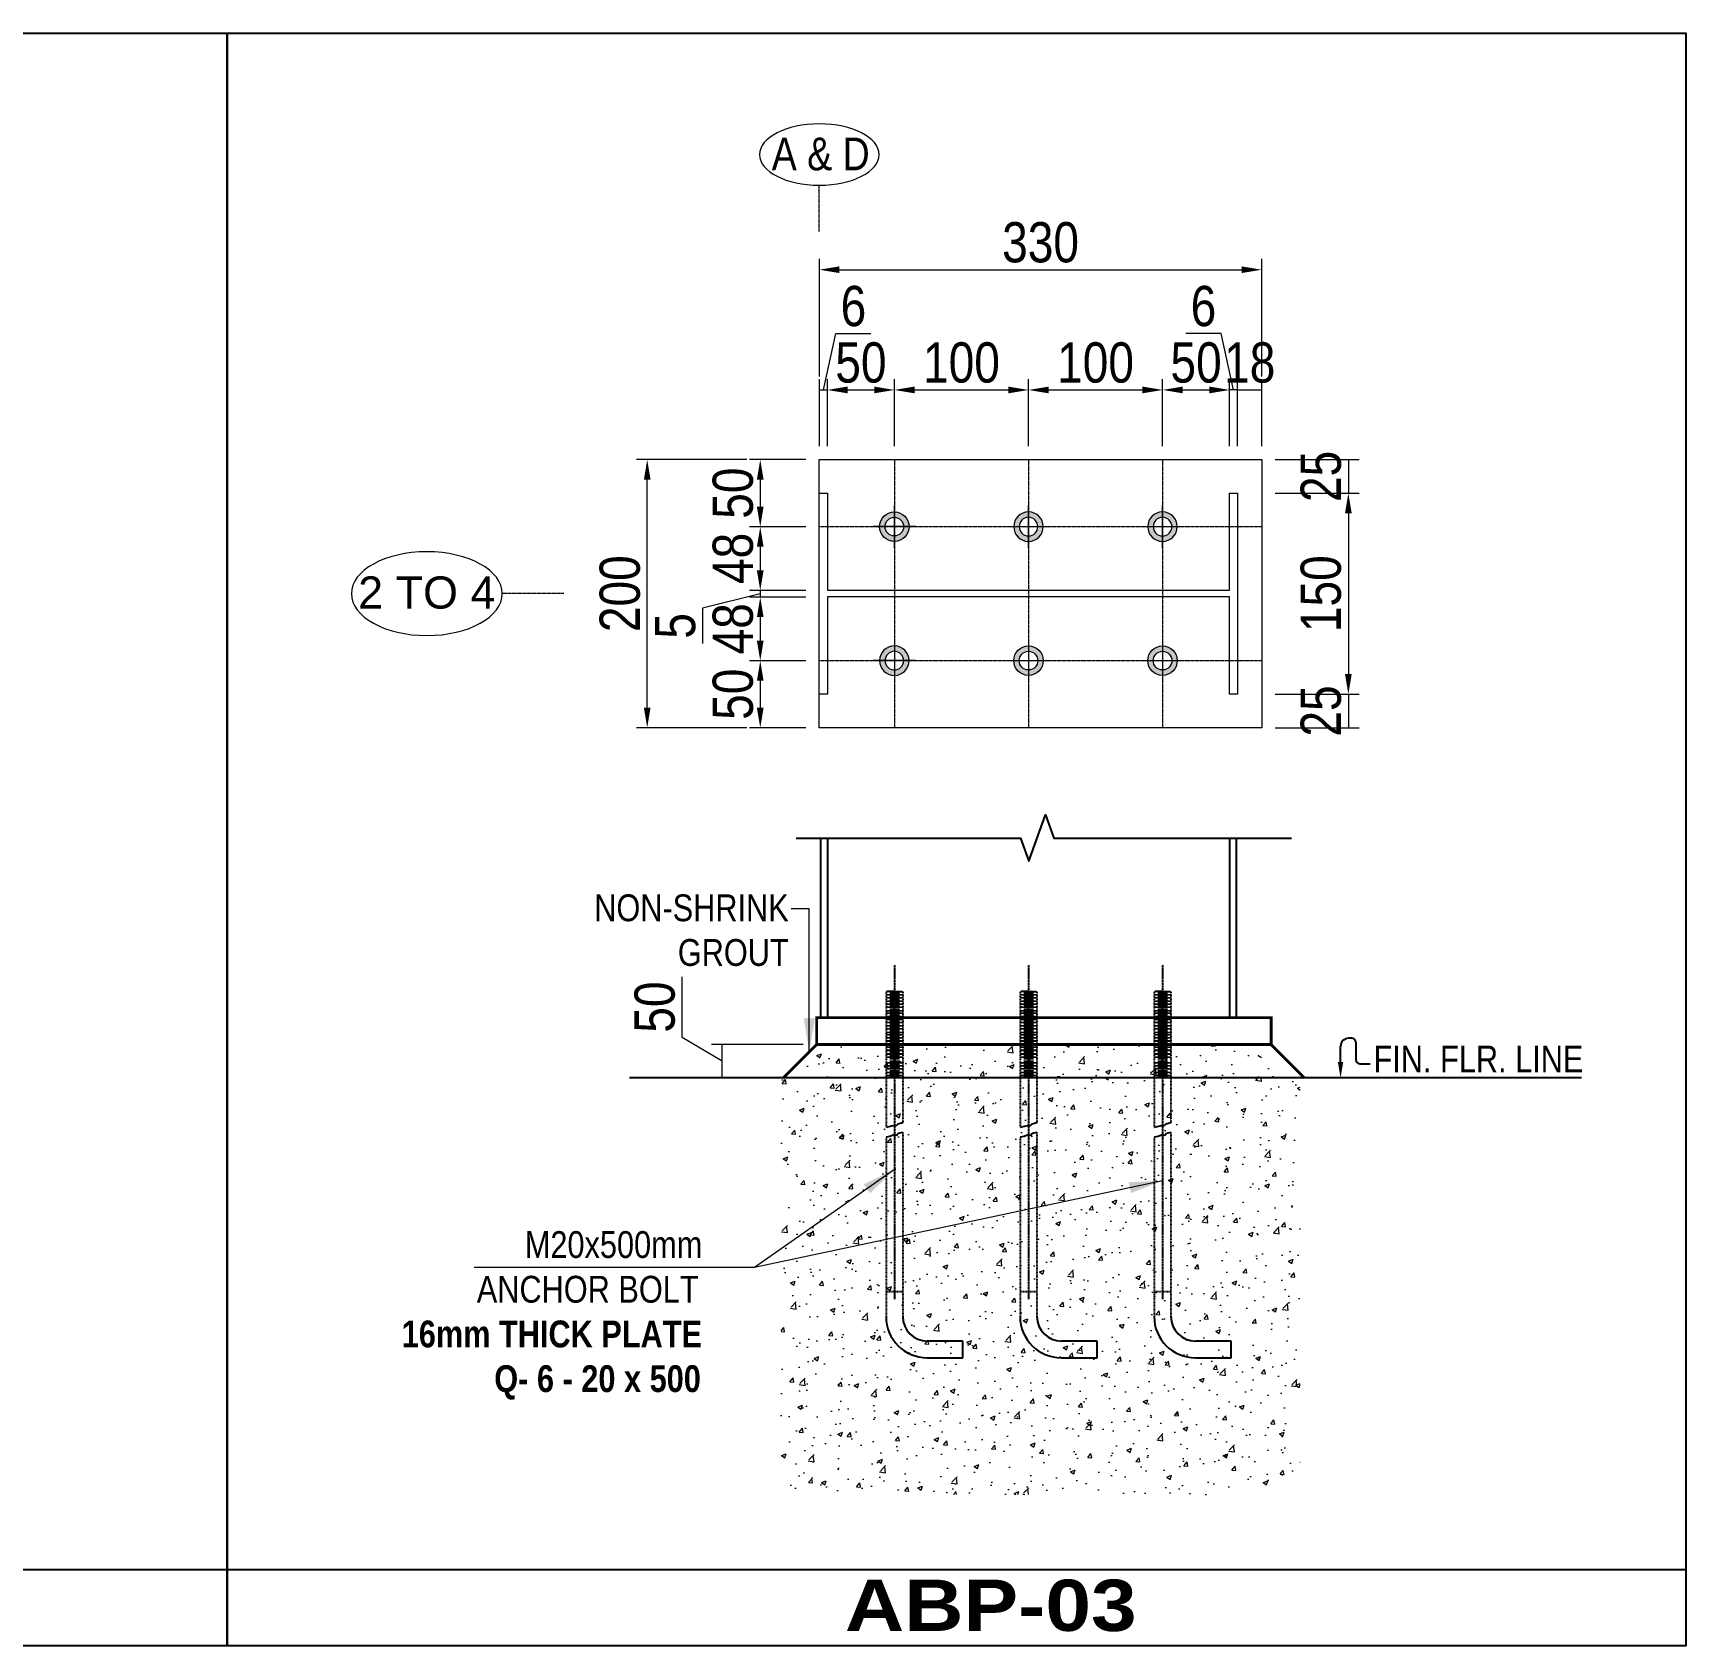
# Model space of a CAD drawing. Header units: millimetres. Extents: x 0 to 2669304, y -3314102 to 0.
# Drawn here: x 2232683 to 2233916, y -3143705 to -3142501 of the extents above; entities that cross this region are included whole.
import ezdxf
from ezdxf.enums import TextEntityAlignment as Align

# ---------------------------------------------------------------- set-up
doc = ezdxf.new("R2010")
doc.units = ezdxf.units.MM
doc.header["$LTSCALE"] = 0.4
doc.header["$MEASUREMENT"] = 0
doc.header["$PDMODE"] = 34
doc.linetypes.add('CENTER', pattern=[2, 1.25, -0.25, 0.25, -0.25])
doc.linetypes.add('HIDDEN', pattern=[0.375, 0.25, -0.125])
for name, color, linetype in [('1FSDIM0', 7, 'Continuous'), ('BYOTHERS', 3, 'Continuous'), ('Dim', 7, 'Continuous'), ('Girder', 104, 'Continuous'), ('MISCEL', 7, 'Continuous')]:
    doc.layers.add(name, color=color, linetype=linetype)
for name, color, linetype, lineweight in [('1NSDIM0', 7, 'Continuous', 9), ('COLUMN', 92, 'Continuous', 20), ('Grid', 202, 'CENTER', 18), ('HATCH', 8, 'Continuous', 5), ('Outer Line', 1, 'Continuous', 30), ('TEXT', 7, 'Continuous', 13), ('Text Small', 7, 'Continuous', 0)]:
    doc.layers.add(name, color=color, linetype=linetype, lineweight=lineweight)
doc.styles.add('Khan', font='')
doc.styles.add('ROMAND', font='romand.shx')
doc.styles.get("Standard").update_dxf_attribs({"font": 'ARIALN.TTF'})
doc.styles.add('style1', font='arial.ttf')
doc.styles.add('style2', font='ARIALN.TTF')
doc.styles.get('Khan').set_extended_font_data('Arial Black')
doc.dimstyles.new('shahid', dxfattribs={"dimtxt": 37.0005, "dimasz": 20, "dimexe": 8, "dimexo": 10, "dimgap": 5, "dimtad": 3, "dimdec": 0, "dimrnd": 1, "dimzin": 0, "dimdsep": 46, "dimtxsty": 'style2', "dimcen": 0.09, "dimclrt": 1, "dimadec": 0, "dimazin": 0, "dimtfac": 1, "dimtdec": 0, "dimtix": 1, "dimtmove": 1, "dimatfit": 3, "dimfxl": 0, "dimtolj": 1, "dimtzin": 0, "dimlwd": 5, "dimlwe": 5, "dimarcsym": 0})
doc.dimstyles.new('Standard-200', dxfattribs={"dimtxt": 200, "dimasz": 200, "dimexe": 75, "dimexo": 25, "dimgap": 100, "dimtad": 1, "dimdec": 0, "dimzin": 0, "dimdsep": 46, "dimtxsty": 'Standard', "dimcen": 0.09, "dimclrd": 256, "dimclrt": 256, "dimadec": 0, "dimazin": 0, "dimtfac": 1, "dimtdec": 0, "dimtmove": 0, "dimatfit": 3, "dimfxl": 0, "dimtolj": 1, "dimtzin": 0, "dimlwd": 9, "dimlwe": 9, "dimarcsym": 0})

# ---------------------------------------------------------------- blocks, each defined once
blk = doc.blocks.new('A$C29DF0965')
at = {"layer": 'TEXT'}
h = blk.add_hatch(color=256, dxfattribs=at)
h.dxf.hatch_style = 1
h.paths.add_polyline_path([(4.8, 15.8, 1), (26.8, 15.8, 1)])
h.paths.add_polyline_path([(22.8, 15.8, -1), (8.9, 15.8, -1)], flags=16)
for p, q in [((15.8, 0), (15.8, 31.6)), ((31.6, 15.8), (0, 15.8))]:
    blk.add_line(p, q, dxfattribs=at)
for radius in [11, 6.95]:
    blk.add_circle((15.8, 15.8), radius, dxfattribs=at)
blk = doc.blocks.new('*D526')
at = {"layer": '1NSDIM0', "color": 0, "lineweight": 5}
for p, q in [((2233272.8, -3142767.6), (2233282.1, -3142725.5)), ((2233282.1, -3142725.5), (2233308.3, -3142725.5)), ((2233269.8, -3142809.6), (2233269.8, -3142759.6)), ((2233275.8, -3142809.6), (2233275.8, -3142759.6)), ((2233269.8, -3142767.6), (2233275.8, -3142767.6)), ((2233269.8, -3142767.6), (2233275.8, -3142767.6))]:
    blk.add_line(p, q, dxfattribs=at)
at = {"layer": 'Defpoints', "color": 0}
for p in [(2233275.8, -3142767.6), (2233269.8, -3142819.6), (2233275.8, -3142819.6)]:
    blk.add_point(p, dxfattribs=at)
at = {"layer": '1NSDIM0', "color": 1, "insert": (2233295.2, -3142705.2), "char_height": 30, "attachment_point": 5, "style": 'style2'}
blk.add_mtext('\\A1;6', dxfattribs=at)
blk = doc.blocks.new('*D527')
at = {"layer": '1NSDIM0', "color": 0, "lineweight": 5}
for p, q in [((2233275.8, -3142809.6), (2233275.8, -3142759.6)), ((2233325.8, -3142809.6), (2233325.8, -3142759.6)), ((2233290.8, -3142767.6), (2233310.8, -3142767.6))]:
    blk.add_line(p, q, dxfattribs=at)
at = {"layer": '1NSDIM0', "color": 0}
for points in [[(2233290.8, -3142765.1), (2233290.8, -3142770.1), (2233275.8, -3142767.6)], [(2233310.8, -3142765.1), (2233310.8, -3142770.1), (2233325.8, -3142767.6)]]:
    blk.add_solid(points, dxfattribs=at)
at = {"layer": 'Defpoints', "color": 0}
for p in [(2233325.8, -3142767.6), (2233275.8, -3142819.6), (2233325.8, -3142819.6)]:
    blk.add_point(p, dxfattribs=at)
at = {"layer": '1NSDIM0', "color": 1, "insert": (2233300.8, -3142747.3), "char_height": 30, "attachment_point": 5, "style": 'style2'}
blk.add_mtext('\\A1;50', dxfattribs=at)
blk = doc.blocks.new('*D528')
at = {"layer": '1NSDIM0', "color": 0, "lineweight": 5}
for p, q in [((2233325.8, -3142809.6), (2233325.8, -3142759.6)), ((2233425.8, -3142809.6), (2233425.8, -3142759.6)), ((2233340.8, -3142767.6), (2233410.8, -3142767.6))]:
    blk.add_line(p, q, dxfattribs=at)
at = {"layer": '1NSDIM0', "color": 0}
for points in [[(2233340.8, -3142765.1), (2233340.8, -3142770.1), (2233325.8, -3142767.6)], [(2233410.8, -3142765.1), (2233410.8, -3142770.1), (2233425.8, -3142767.6)]]:
    blk.add_solid(points, dxfattribs=at)
at = {"layer": 'Defpoints', "color": 0}
for p in [(2233425.8, -3142767.6), (2233325.8, -3142819.6), (2233425.8, -3142819.6)]:
    blk.add_point(p, dxfattribs=at)
at = {"layer": '1NSDIM0', "color": 1, "insert": (2233375.8, -3142747.3), "char_height": 30, "attachment_point": 5, "style": 'style2'}
blk.add_mtext('\\A1;100', dxfattribs=at)
blk = doc.blocks.new('*D529')
at = {"layer": '1NSDIM0', "color": 0, "lineweight": 5}
for p, q in [((2233525.8, -3142809.6), (2233525.8, -3142759.6)), ((2233575.8, -3142809.6), (2233575.8, -3142759.6)), ((2233540.8, -3142767.6), (2233560.8, -3142767.6))]:
    blk.add_line(p, q, dxfattribs=at)
at = {"layer": '1NSDIM0', "color": 0}
for points in [[(2233540.8, -3142765.1), (2233540.8, -3142770.1), (2233525.8, -3142767.6)], [(2233560.8, -3142765.1), (2233560.8, -3142770.1), (2233575.8, -3142767.6)]]:
    blk.add_solid(points, dxfattribs=at)
at = {"layer": 'Defpoints', "color": 0}
for p in [(2233575.8, -3142767.6), (2233525.8, -3142819.6), (2233575.8, -3142819.6)]:
    blk.add_point(p, dxfattribs=at)
at = {"layer": '1NSDIM0', "color": 1, "insert": (2233550.8, -3142747.3), "char_height": 30, "attachment_point": 5, "style": 'style2'}
blk.add_mtext('\\A1;50', dxfattribs=at)
blk = doc.blocks.new('*D530')
at = {"layer": '1NSDIM0', "color": 0, "lineweight": 5}
for p, q in [((2233581.8, -3142809.6), (2233581.8, -3142759.6)), ((2233599.8, -3142809.6), (2233599.8, -3142759.6)), ((2233581.8, -3142767.6), (2233599.8, -3142767.6))]:
    blk.add_line(p, q, dxfattribs=at)
at = {"layer": 'Defpoints', "color": 0}
for p in [(2233599.8, -3142767.6), (2233581.8, -3142819.6), (2233599.8, -3142819.6)]:
    blk.add_point(p, dxfattribs=at)
at = {"layer": '1NSDIM0', "color": 1, "insert": (2233590.8, -3142747.3), "char_height": 30, "attachment_point": 5, "style": 'style2'}
blk.add_mtext('\\A1;18', dxfattribs=at)
blk = doc.blocks.new('*D531')
at = {"layer": '1NSDIM0', "color": 0, "lineweight": 5}
for p, q in [((2233569.4, -3142725.5), (2233543.2, -3142725.5)), ((2233578.8, -3142767.6), (2233569.4, -3142725.5)), ((2233575.8, -3142809.6), (2233575.8, -3142759.6)), ((2233581.8, -3142809.6), (2233581.8, -3142759.6)), ((2233581.8, -3142767.6), (2233575.8, -3142767.6)), ((2233581.8, -3142767.6), (2233575.8, -3142767.6))]:
    blk.add_line(p, q, dxfattribs=at)
at = {"layer": 'Defpoints', "color": 0}
for p in [(2233575.8, -3142767.6), (2233575.8, -3142819.6), (2233581.8, -3142819.6)]:
    blk.add_point(p, dxfattribs=at)
at = {"layer": '1NSDIM0', "color": 1, "insert": (2233556.3, -3142705.2), "char_height": 30, "attachment_point": 5, "style": 'style2'}
blk.add_mtext('\\A1;6', dxfattribs=at)
blk = doc.blocks.new('*D532')
at = {"layer": '1NSDIM0', "color": 0, "lineweight": 5}
for p, q in [((2233269.8, -3142757.6), (2233269.8, -3142669.9)), ((2233599.8, -3142757.6), (2233599.8, -3142669.9)), ((2233284.8, -3142677.9), (2233584.8, -3142677.9))]:
    blk.add_line(p, q, dxfattribs=at)
at = {"layer": '1NSDIM0', "color": 0}
for points in [[(2233284.8, -3142675.4), (2233284.8, -3142680.4), (2233269.8, -3142677.9)], [(2233584.8, -3142675.4), (2233584.8, -3142680.4), (2233599.8, -3142677.9)]]:
    blk.add_solid(points, dxfattribs=at)
at = {"layer": 'Defpoints', "color": 0}
for p in [(2233599.8, -3142677.9), (2233269.8, -3142767.6), (2233599.8, -3142767.6)]:
    blk.add_point(p, dxfattribs=at)
at = {"layer": '1NSDIM0', "color": 1, "insert": (2233434.8, -3142657.6), "char_height": 30, "attachment_point": 5, "style": 'style2'}
blk.add_mtext('\\A1;330', dxfattribs=at)
blk = doc.blocks.new('*D539')
at = {"layer": '1NSDIM0', "color": 0, "lineweight": 5}
for p, q in [((2233259.8, -3142819.6), (2233217.7, -3142819.6)), ((2233225.7, -3142834.6), (2233225.7, -3142854.6)), ((2233259.8, -3142869.6), (2233217.7, -3142869.6))]:
    blk.add_line(p, q, dxfattribs=at)
at = {"layer": '1NSDIM0', "color": 0}
for points in [[(2233223.2, -3142834.6), (2233228.2, -3142834.6), (2233225.7, -3142819.6)], [(2233223.2, -3142854.6), (2233228.2, -3142854.6), (2233225.7, -3142869.6)]]:
    blk.add_solid(points, dxfattribs=at)
at = {"layer": 'Defpoints', "color": 0}
for p in [(2233269.8, -3142819.6), (2233225.7, -3142869.6), (2233269.8, -3142869.6)]:
    blk.add_point(p, dxfattribs=at)
at = {"layer": '1NSDIM0', "color": 1, "insert": (2233205.4, -3142844.6), "char_height": 30, "attachment_point": 5, "rotation": 90, "style": 'style2'}
blk.add_mtext('\\A1;50', dxfattribs=at)
blk = doc.blocks.new('*D540')
at = {"layer": '1NSDIM0', "color": 0, "lineweight": 5}
for p, q in [((2233259.8, -3142969.6), (2233217.7, -3142969.6)), ((2233225.7, -3142984.6), (2233225.7, -3143004.6)), ((2233259.8, -3143019.6), (2233217.7, -3143019.6))]:
    blk.add_line(p, q, dxfattribs=at)
at = {"layer": '1NSDIM0', "color": 0}
for points in [[(2233223.2, -3142984.6), (2233228.2, -3142984.6), (2233225.7, -3142969.6)], [(2233223.2, -3143004.6), (2233228.2, -3143004.6), (2233225.7, -3143019.6)]]:
    blk.add_solid(points, dxfattribs=at)
at = {"layer": 'Defpoints', "color": 0}
for p in [(2233269.8, -3142969.6), (2233225.7, -3143019.6), (2233269.8, -3143019.6)]:
    blk.add_point(p, dxfattribs=at)
at = {"layer": '1NSDIM0', "color": 1, "insert": (2233205.4, -3142994.6), "char_height": 30, "attachment_point": 5, "rotation": 90, "style": 'style2'}
blk.add_mtext('\\A1;50', dxfattribs=at)
blk = doc.blocks.new('*D533')
at = {"layer": '1NSDIM0', "color": 0, "lineweight": 5}
for p, q in [((2233215.7, -3142819.6), (2233133.4, -3142819.6)), ((2233141.4, -3143004.6), (2233141.4, -3142834.6)), ((2233215.7, -3143019.6), (2233133.4, -3143019.6))]:
    blk.add_line(p, q, dxfattribs=at)
at = {"layer": '1NSDIM0', "color": 0}
for points in [[(2233138.9, -3142834.6), (2233143.9, -3142834.6), (2233141.4, -3142819.6)], [(2233138.9, -3143004.6), (2233143.9, -3143004.6), (2233141.4, -3143019.6)]]:
    blk.add_solid(points, dxfattribs=at)
at = {"layer": 'Defpoints', "color": 0}
for p in [(2233141.4, -3142819.6), (2233225.7, -3142819.6), (2233225.7, -3143019.6)]:
    blk.add_point(p, dxfattribs=at)
at = {"layer": '1NSDIM0', "color": 1, "insert": (2233121.1, -3142919.6), "char_height": 30, "attachment_point": 5, "rotation": 90, "style": 'style2'}
blk.add_mtext('\\A1;200', dxfattribs=at)
blk = doc.blocks.new('*D534')
at = {"layer": '1NSDIM0', "color": 0, "lineweight": 5}
for p, q in [((2233609.8, -3142819.6), (2233672.4, -3142819.6)), ((2233664.4, -3142819.6), (2233664.4, -3142844.6)), ((2233609.8, -3142844.6), (2233672.4, -3142844.6))]:
    blk.add_line(p, q, dxfattribs=at)
at = {"layer": 'Defpoints', "color": 0}
for p in [(2233599.8, -3142819.6), (2233599.8, -3142844.6), (2233664.4, -3142844.6)]:
    blk.add_point(p, dxfattribs=at)
at = {"layer": '1NSDIM0', "color": 1, "insert": (2233644, -3142832.1), "char_height": 30, "attachment_point": 5, "rotation": 90, "style": 'style2'}
blk.add_mtext('\\A1;25', dxfattribs=at)
blk = doc.blocks.new('*D535')
at = {"layer": '1NSDIM0', "color": 0, "lineweight": 5}
for p, q in [((2233609.8, -3142844.6), (2233672.4, -3142844.6)), ((2233664.4, -3142859.6), (2233664.4, -3142979.6)), ((2233609.8, -3142994.6), (2233672.4, -3142994.6))]:
    blk.add_line(p, q, dxfattribs=at)
at = {"layer": '1NSDIM0', "color": 0}
for points in [[(2233661.9, -3142859.6), (2233666.9, -3142859.6), (2233664.4, -3142844.6)], [(2233661.9, -3142979.6), (2233666.9, -3142979.6), (2233664.4, -3142994.6)]]:
    blk.add_solid(points, dxfattribs=at)
at = {"layer": 'Defpoints', "color": 0}
for p in [(2233599.8, -3142844.6), (2233599.8, -3142994.6), (2233664.4, -3142994.6)]:
    blk.add_point(p, dxfattribs=at)
at = {"layer": '1NSDIM0', "color": 1, "insert": (2233644, -3142919.6), "char_height": 30, "attachment_point": 5, "rotation": 90, "style": 'style2'}
blk.add_mtext('\\A1;150', dxfattribs=at)
blk = doc.blocks.new('*D541')
at = {"layer": '1NSDIM0', "color": 0, "lineweight": 5}
for p, q in [((2233609.8, -3142994.6), (2233672.4, -3142994.6)), ((2233664.4, -3142994.6), (2233664.4, -3143019.6)), ((2233609.8, -3143019.6), (2233672.4, -3143019.6))]:
    blk.add_line(p, q, dxfattribs=at)
at = {"layer": 'Defpoints', "color": 0}
for p in [(2233599.8, -3142994.6), (2233599.8, -3143019.6), (2233664.4, -3143019.6)]:
    blk.add_point(p, dxfattribs=at)
at = {"layer": '1NSDIM0', "color": 1, "insert": (2233644, -3143007.1), "char_height": 30, "attachment_point": 5, "rotation": 90, "style": 'style2'}
blk.add_mtext('\\A1;25', dxfattribs=at)
blk = doc.blocks.new('*D537')
at = {"layer": '1NSDIM0', "color": 0, "lineweight": 5}
for p, q in [((2233225.7, -3142919.6), (2233182.6, -3142930.4)), ((2233259.8, -3142917.1), (2233217.7, -3142917.1)), ((2233225.7, -3142917.1), (2233225.7, -3142922.1)), ((2233225.7, -3142917.1), (2233225.7, -3142922.1)), ((2233182.6, -3142930.4), (2233182.6, -3142956.7)), ((2233259.8, -3142922.1), (2233217.7, -3142922.1))]:
    blk.add_line(p, q, dxfattribs=at)
at = {"layer": 'Defpoints', "color": 0}
for p in [(2233269.8, -3142917.1), (2233225.7, -3142922.1), (2233269.8, -3142922.1)]:
    blk.add_point(p, dxfattribs=at)
at = {"layer": '1NSDIM0', "color": 1, "insert": (2233162.4, -3142943.6), "char_height": 30, "attachment_point": 5, "rotation": 90, "style": 'style2'}
blk.add_mtext('\\A1;5', dxfattribs=at)
blk = doc.blocks.new('*D538')
at = {"layer": '1NSDIM0', "color": 0, "lineweight": 5}
for p, q in [((2233259.8, -3142922.1), (2233217.7, -3142922.1)), ((2233225.7, -3142937.1), (2233225.7, -3142954.6)), ((2233259.8, -3142969.6), (2233217.7, -3142969.6))]:
    blk.add_line(p, q, dxfattribs=at)
at = {"layer": '1NSDIM0', "color": 0}
for points in [[(2233223.2, -3142937.1), (2233228.2, -3142937.1), (2233225.7, -3142922.1)], [(2233223.2, -3142954.6), (2233228.2, -3142954.6), (2233225.7, -3142969.6)]]:
    blk.add_solid(points, dxfattribs=at)
at = {"layer": 'Defpoints', "color": 0}
for p in [(2233269.8, -3142922.1), (2233225.7, -3142969.6), (2233269.8, -3142969.6)]:
    blk.add_point(p, dxfattribs=at)
at = {"layer": '1NSDIM0', "color": 1, "insert": (2233205.4, -3142945.8), "char_height": 30, "attachment_point": 5, "rotation": 90, "style": 'style2'}
blk.add_mtext('\\A1;48', dxfattribs=at)
blk = doc.blocks.new('*D536')
at = {"layer": '1NSDIM0', "color": 0, "lineweight": 5}
for p, q in [((2233259.8, -3142869.6), (2233217.7, -3142869.6)), ((2233225.7, -3142884.6), (2233225.7, -3142902.1)), ((2233259.8, -3142917.1), (2233217.7, -3142917.1))]:
    blk.add_line(p, q, dxfattribs=at)
at = {"layer": '1NSDIM0', "color": 0}
for points in [[(2233223.2, -3142884.6), (2233228.2, -3142884.6), (2233225.7, -3142869.6)], [(2233223.2, -3142902.1), (2233228.2, -3142902.1), (2233225.7, -3142917.1)]]:
    blk.add_solid(points, dxfattribs=at)
at = {"layer": 'Defpoints', "color": 0}
for p in [(2233269.8, -3142869.6), (2233225.7, -3142917.1), (2233269.8, -3142917.1)]:
    blk.add_point(p, dxfattribs=at)
at = {"layer": '1NSDIM0', "color": 1, "insert": (2233205.4, -3142893.3), "char_height": 30, "attachment_point": 5, "rotation": 90, "style": 'style2'}
blk.add_mtext('\\A1;48', dxfattribs=at)
blk = doc.blocks.new('*D542')
at = {"layer": '1NSDIM0', "color": 0, "lineweight": 5}
for p, q in [((2233167.4, -3143250.6), (2233167.4, -3143205.4)), ((2233197.4, -3143268.4), (2233167.4, -3143250.6)), ((2233257.7, -3143255.9), (2233189.4, -3143255.9)), ((2233197.4, -3143280.9), (2233197.4, -3143255.9)), ((2233197.4, -3143280.9), (2233197.4, -3143255.9)), ((2233231.7, -3143280.9), (2233189.4, -3143280.9))]:
    blk.add_line(p, q, dxfattribs=at)
at = {"layer": 'Defpoints', "color": 0}
for p in [(2233197.4, -3143255.9), (2233267.7, -3143255.9), (2233241.7, -3143280.9)]:
    blk.add_point(p, dxfattribs=at)
at = {"layer": '1NSDIM0', "color": 1, "insert": (2233147.1, -3143228), "char_height": 30, "attachment_point": 5, "rotation": 90, "style": 'style2'}
blk.add_mtext('\\A1;50', dxfattribs=at)
blk = doc.blocks.new('A$C181F2251')
at = {"layer": 'Dim', "linetype": 'CENTER'}
blk.add_line((8.7, 407), (8.7, 60.7), dxfattribs=at)
at = {"layer": 'MISCEL'}
for p, q in [((1, 379.4), (0, 379)), ((8.7, 379.4), (1, 379.4)), ((4, 377.8), (14, 378)), ((8.7, 379.4), (16.3, 379.4)), ((16.3, 379.4), (17.4, 378.7)), ((0, 376.1), (17.4, 376.4)), ((0, 372.9), (17.4, 373.2)), ((0, 369.7), (17.4, 370)), ((0, 366.5), (17.4, 366.8)), ((0, 363.2), (17.4, 363.5)), ((0, 359.5), (17.4, 359.8)), ((4, 374.6), (14, 374.8)), ((4, 371.4), (14, 371.5)), ((4, 368.1), (14, 368.3)), ((4, 364.9), (14, 365.1)), ((4, 361.4), (14, 361.6)), ((0, 357), (17.4, 357.3)), ((0, 353.8), (17.4, 354.1)), ((0, 350.6), (17.4, 350.9)), ((0, 347.4), (17.4, 347.7)), ((0, 344.1), (17.4, 344.4)), ((4, 357.9), (14, 358.1)), ((4, 355.5), (14, 355.7)), ((4, 352.3), (14, 352.4)), ((4, 349), (14, 349.2)), ((4, 345.8), (14, 346)), ((4, 342.6), (14, 342.8)), ((0, 340.9), (17.4, 341.2)), ((0, 337.1), (17.4, 337.4)), ((0, 334.7), (17.4, 335)), ((0, 331.5), (17.4, 331.8)), ((0, 328.3), (17.4, 328.6)), ((4, 339.1), (14, 339.2)), ((4, 335.6), (14, 335.8)), ((4, 333.2), (14, 333.3)), ((4, 329.9), (14, 330.1)), ((4, 326.7), (14, 326.9)), ((0, 325), (17.4, 325.3)), ((0, 321.8), (17.4, 322.1)), ((0, 318.6), (17.4, 318.9)), ((0, 314.8), (17.4, 315.1)), ((0, 311.6), (17.4, 311.9)), ((4, 323.5), (14, 323.7)), ((4, 320.3), (14, 320.4)), ((4, 316.7), (14, 316.9)), ((4, 313.3), (14, 313.4)), ((4, 310), (14, 310.2)), ((0, 305.8), (17.4, 306.1)), ((0, 302.6), (17.4, 302.9)), ((0, 299.4), (17.4, 299.7)), ((0, 295.6), (17.4, 295.9)), ((0, 292.4), (17.4, 292.7)), ((4, 307.5), (14, 307.7)), ((4, 304.3), (14, 304.5)), ((4, 301.1), (14, 301.2)), ((4, 297.5), (14, 297.7)), ((4, 294.1), (14, 294.2)), ((4, 290.8), (14, 291)), ((79.7, 17.4), (42.8, 17.4)), ((42.8, 17.4), (42.8, 17.4)), ((79.7, 0), (79.7, 17.4)), ((42.8, 0), (79.7, 0))]:
    blk.add_line(p, q, dxfattribs=at)
at = {"layer": 'MISCEL', "linetype": 'HIDDEN'}
for p, q in [((0, 379), (0, 238.8)), ((17.4, 378.7), (17.4, 243.5)), ((0, 228.6), (0, 42.8)), ((17.4, 233.6), (17.4, 42.8)), ((17.4, 68.2), (0, 68.2))]:
    blk.add_line(p, q, dxfattribs=at)
at = {"layer": 'MISCEL', "linetype": 'Continuous'}
for p, q in [((8.7, 306.5), (8.7, 380.4)), ((7.2, 240.5), (0, 238.8)), ((10.5, 240.2), (7.2, 240.5)), ((12.2, 242.1), (10.5, 240.2)), ((17.4, 243.5), (12.2, 242.1)), ((4.1, 229.4), (0, 228.6)), ((7.5, 230.8), (4.1, 229.4)), ((11.2, 230.2), (7.5, 230.8)), ((12.7, 232.4), (11.2, 230.2)), ((17.4, 233.6), (12.7, 232.4))]:
    blk.add_line(p, q, dxfattribs=at)
at = {"layer": 'MISCEL'}
for radius in [42.8, 25.4]:
    blk.add_arc((42.8, 42.8), radius, 180, 270, dxfattribs=at)
blk = doc.blocks.new('*D543')
at = {"layer": '1NSDIM0', "color": 0, "lineweight": 5}
for p, q in [((2233425.8, -3142809.6), (2233425.8, -3142759.6)), ((2233525.8, -3142809.6), (2233525.8, -3142759.6)), ((2233440.8, -3142767.6), (2233510.8, -3142767.6))]:
    blk.add_line(p, q, dxfattribs=at)
at = {"layer": '1NSDIM0', "color": 0}
for points in [[(2233440.8, -3142765.1), (2233440.8, -3142770.1), (2233425.8, -3142767.6)], [(2233510.8, -3142765.1), (2233510.8, -3142770.1), (2233525.8, -3142767.6)]]:
    blk.add_solid(points, dxfattribs=at)
at = {"layer": 'Defpoints', "color": 0}
for p in [(2233525.8, -3142767.6), (2233425.8, -3142819.6), (2233525.8, -3142819.6)]:
    blk.add_point(p, dxfattribs=at)
at = {"layer": '1NSDIM0', "color": 1, "insert": (2233475.8, -3142747.3), "char_height": 30, "attachment_point": 5, "style": 'style2'}
blk.add_mtext('\\A1;100', dxfattribs=at)

msp = doc.modelspace()

# ---------------------------------------------------------------- hatches: boundary and pattern name
at = {"layer": 'HATCH'}
h = msp.add_hatch(dxfattribs=at)
h.set_pattern_fill('AR-CONC', color=256, scale=5, style=0)
h.set_pattern_definition([(50, (710200.667, -2721100.498), (35.86300913, -3.13760675), [3.75, -41.25]), (355, (710200.667, -2721100.5), (-6.9375667, 37.6096067), [3, -33]), (100.4514445, (710203.656, -2721100.76), (28.9254423, 34.47199955), [3.1870096, -35.0571056]), (46.1842, (710200.667, -2721090.5), (53.3620665, -8.275964), [5.625, -61.875]), (96.6356355, (710205.114, -2721091.19), (46.7330973, 48.70593), [4.7805171, -52.585688]), (351.184164, (710200.667, -2721090.5), (46.7330973, 48.70593), [4.5, -49.5]), (21, (710205.667, -2721092.998), (29.8453526, -20.13094453), [3.75, -41.25]), (326, (710205.667, -2721093), (12.1657666, 36.25750225), [3, -33]), (71.4514447, (710208.154, -2721094.676), (42.0111188, 16.12655764), [3.1870095, -35.0571056]), (37.5, (710200.667, -2721100.498), (0.60799277, 16.64469269), [0, -32.6, 0, -33.5, 0, -33.125]), (7.5, (710200.667, -2721100.498), (13.15347687, 19.7205856), [0, -19.1, 0, -31.85, 0, -12.625]), (327.5, (710189.517, -2721100.498), (26.69112181, -1.12774359), [0, -12.5, 0, -39, 0, -51.75]), (317.5, (710184.517, -2721100.498), (29.15930847, 5.0052491), [0, -16.25, 0, -25.9, 0, -36.75])])
h.paths.add_polyline_path([(2233589.7892, -3143255.9488), (2233273.7321, -3143255.9818), (2233248.7706, -3143280.9431), (2233614.845, -3143280.976)])
h = msp.add_hatch(dxfattribs=at)
h.set_pattern_fill('AR-CONC', color=256, scale=5, style=0)
h.set_pattern_definition([(50, (710325.988, -2721056.458), (35.86300913, -3.13760675), [3.75, -41.25]), (355, (710325.988, -2721056.458), (-6.9375667, 37.6096067), [3, -33]), (100.4514445, (710328.976, -2721056.72), (28.9254423, 34.47199955), [3.1870096, -35.0571056]), (46.1842, (710325.99, -2721046.46), (53.3620665, -8.275964), [5.625, -61.875]), (96.6356355, (710330.435, -2721047.15), (46.7330973, 48.70593), [4.7805171, -52.585688]), (351.184164, (710325.99, -2721046.46), (46.7330973, 48.70593), [4.5, -49.5]), (21, (710330.988, -2721048.958), (29.8453526, -20.13094453), [3.75, -41.25]), (326, (710330.988, -2721048.958), (12.1657666, 36.25750225), [3, -33]), (71.4514447, (710333.475, -2721050.636), (42.0111188, 16.12655764), [3.1870095, -35.0571056]), (37.5, (710325.988, -2721056.458), (0.60799277, 16.64469269), [0, -32.6, 0, -33.5, 0, -33.125]), (7.5, (710325.988, -2721056.458), (13.15347687, 19.7205856), [0, -19.1, 0, -31.85, 0, -12.625]), (327.5, (710314.838, -2721056.458), (26.69112181, -1.12774359), [0, -12.5, 0, -39, 0, -51.75]), (317.5, (710309.838, -2721056.458), (29.15930847, 5.0052491), [0, -16.25, 0, -25.9, 0, -36.75])])
h.paths.add_polyline_path([(2233628.4193, -3143280.9101), (2233241.3262, -3143280.9101), (2233241.3262, -3143591.608), (2233628.4193, -3143591.608)])

# ---------------------------------------------------------------- linework, layer by layer
at = {"linetype": 'Continuous'}
for p, q in [((2232828.0803, -3143647.9148), (2231739.9577, -3143647.9148)), ((2233916.203, -3143647.9148), (2232828.0803, -3143647.9148))]:
    msp.add_line(p, q, dxfattribs=at)
for points in [[(2231739.9577, -3142501.3355), (2232828.0803, -3142501.3355), (2232828.0803, -3143704.6355), (2231739.9577, -3143704.6355)], [(2232828.0803, -3142501.3355), (2233916.203, -3142501.3355), (2233916.203, -3143704.6355), (2232828.0803, -3143704.6355)]]:
    msp.add_lwpolyline(points, close=True, dxfattribs=at)
at = {"layer": 'BYOTHERS'}
msp.add_line((2233838.1834, -3143280.9101), (2233128.1927, -3143280.9101), dxfattribs=at)
at = {"layer": 'BYOTHERS', "const_width": 2.1}
for points in [[(2233267.7249, -3143255.9222), (2233606.7634, -3143255.9222), (2233606.7634, -3143235.9222), (2233267.7249, -3143235.9222), (2233267.7249, -3143255.9222)], [(2233242.7261, -3143280.976), (2233267.7534, -3143255.9488)], [(2233631.8192, -3143280.976), (2233606.7919, -3143255.9488)]]:
    msp.add_lwpolyline(points, dxfattribs=at)
at = {"layer": 'COLUMN'}
msp.add_lwpolyline([(2233575.7634, -3142917.0569), (2233575.7634, -3142844.5569), (2233581.7634, -3142844.5569), (2233581.7634, -3142994.5569), (2233575.7634, -3142994.5569), (2233575.7634, -3142922.0569), (2233275.7634, -3142922.0569), (2233275.7634, -3142994.5569), (2233269.7634, -3142994.5569), (2233269.7634, -3142844.5569), (2233275.7634, -3142844.5569), (2233275.7634, -3142917.0569), (2233575.7634, -3142917.0569)], dxfattribs=at)
at = {"layer": 'Dim', "linetype": 'Continuous'}
for p, q in [((2233667.0328, -3143251.3021), (2233664.5621, -3143251.3021)), ((2233658.5621, -3143268.9101), (2233658.5621, -3143257.3021)), ((2233670.0328, -3143254.3021), (2233670.0328, -3143258.8395)), ((2233670.0328, -3143258.8395), (2233670.0328, -3143267.2406)), ((2233673.0328, -3143270.2406), (2233680.7032, -3143270.2406))]:
    msp.add_line(p, q, dxfattribs=at)
for centre, radius, start, end in [((2233664.5621, -3143257.3021), 6, 90, 180), ((2233667.0328, -3143254.3021), 3, 0, 90), ((2233673.0328, -3143267.2406), 3, 180, 270)]:
    msp.add_arc(centre, radius, start, end, dxfattribs=at)
msp.add_solid([(2233656.5621, -3143268.9101), (2233660.5621, -3143268.9101), (2233658.5621, -3143280.9101)], dxfattribs=at)
at = {"layer": 'Girder'}
for p, q in [((2233270.7634, -3143101.8721), (2233270.7634, -3143235.9222)), ((2233275.7634, -3143101.8721), (2233275.7634, -3143235.9222)), ((2233575.7634, -3143101.8721), (2233575.7634, -3143235.9222)), ((2233580.7634, -3143101.8721), (2233580.7634, -3143235.9222))]:
    msp.add_line(p, q, dxfattribs=at)
msp.add_lwpolyline([(2233252.5393, -3143101.8721), (2233419.8144, -3143101.8721), (2233426.0644, -3143119.0439), (2233438.5644, -3143084.7004), (2233444.8144, -3143101.8721), (2233621.9875, -3143101.8721)], dxfattribs=at)
at = {"layer": 'Grid'}
for p, q in [((2233269.7634, -3142649.4052), (2233269.7634, -3142614.9089)), ((2233325.7634, -3142819.5569), (2233325.7634, -3143019.5569)), ((2233425.7634, -3142819.5569), (2233425.7634, -3143019.5569)), ((2233525.7634, -3142819.5569), (2233525.7634, -3143019.5569)), ((2233269.7634, -3142869.5569), (2233599.7634, -3142869.5569)), ((2233079.177, -3142919.5569), (2233033.2761, -3142919.5569)), ((2233269.7634, -3142969.5569), (2233599.7634, -3142969.5569))]:
    msp.add_line(p, q, dxfattribs=at)
at = {"layer": 'Grid', "color": 202, "linetype": 'ByBlock', "extrusion": (0, 0, -1)}
for centre, major_axis, ratio, start_param, end_param in [((2233269.7634, -3142591.9907), (-44.5474, 0), 0.514467845, -6.283185307, 0), ((2232976.9822, -3142919.5569), (56.2939, 0), 0.555143359, -3.141592654, 3.141592654)]:
    msp.add_ellipse(centre, major_axis=major_axis, ratio=ratio, start_param=start_param, end_param=end_param, dxfattribs=at)
at = {"layer": 'Text Small'}
msp.add_lwpolyline([(2233269.7634, -3142819.5569), (2233599.7634, -3142819.5569), (2233599.7634, -3143019.5569), (2233269.7634, -3143019.5569)], close=True, dxfattribs=at)

# ---------------------------------------------------------------- block references
at = {"layer": 'Outer Line'}
msp.add_blockref('A$C29DF0965', (2233309.9459, -3142885.3751), dxfattribs=at)
at = {"layer": 'Outer Line', "xscale": -1}
for p in [(2233441.5808, -3142885.3751), (2233541.5808, -3142885.3751)]:
    msp.add_blockref('A$C29DF0965', p, dxfattribs=at)
at = {"layer": 'Outer Line', "xscale": -1, "rotation": 180}
msp.add_blockref('A$C29DF0965', (2233309.9459, -3142953.7387), dxfattribs=at)
at = {"layer": 'Outer Line', "rotation": 180}
for p in [(2233441.5808, -3142953.7387), (2233541.5808, -3142953.7387)]:
    msp.add_blockref('A$C29DF0965', p, dxfattribs=at)
at = {"layer": 'Outer Line', "xscale": 0.72, "yscale": 0.72, "zscale": 0.72}
for p in [(2233319.5084, -3143489.6679), (2233419.5084, -3143489.6679), (2233519.5084, -3143489.6679)]:
    msp.add_blockref('A$C181F2251', p, dxfattribs=at)

# ---------------------------------------------------------------- texts
at = {"layer": '1FSDIM0', "style": 'Khan'}
msp.add_text('ABP-03', height=38.25, dxfattribs=at).set_placement((2233397.6761, -3143693.4341), align=Align.CENTER)
at = {"layer": 'TEXT', "insert": (2233307.3206, -3142579.2729), "char_height": 24.413176, "attachment_point": 3, "style": 'ROMAND'}
msp.add_mtext('{\\fArial Narrow|b0|i0|c0|p34;A & D}', dxfattribs=at)
at = {"layer": 'TEXT', "char_height": 20, "style": 'ROMAND'}
for s, insert, width, attachment_point in [('{\\fArial Narrow|b0|i0|c0|p34;NON-SHRINK GROUT}', (2233246.9086, -3143143.9384), 216.180016, 3), ('{\\fArial Narrow|b0|i0|c0|p34;FIN. FLR. LINE}', (2233683.1492, -3143256.7599), 155.355752, 1), ('{\\fArial Narrow|b0|i0|c0|p34;\\W8.9018;   \\W1;M20x500mm \\P\\W7.0289;   \\W1;ANCHOR BOLT\\P\\fArial Narrow|b1|i0|c0|p34;\\W6.1461;  \\W1;16mm THICK PLATE\\P\\W7.7105;   \\W1;Q- 6 - 20 x 500}', (2232879.9397, -3143395.1853), 299.392523, 1)]:
    msp.add_mtext(s, dxfattribs=dict(at, insert=insert, width=width, attachment_point=attachment_point))
at = {"layer": 'Text Small', "insert": (2232976.9596, -3142906.7216), "char_height": 24, "width": 128.642643, "attachment_point": 2, "style": 'style1'}
msp.add_mtext('2 TO 4', dxfattribs=at)

# ---------------------------------------------------------------- dimensions: what is measured, and where the dimension line sits
at = {"layer": '1NSDIM0'}
for base, p1, p2, picture, middle in [((2233599.7634, -3142677.8772), (2233269.7634, -3142767.5953), (2233599.7634, -3142767.5953), '*D532', (2233434.7634, -3142657.56)), ((2233325.7634, -3142767.5953), (2233275.7634, -3142819.5569), (2233325.7634, -3142819.5569), '*D527', (2233300.7634, -3142747.2781)), ((2233425.7634, -3142767.5953), (2233325.7634, -3142819.5569), (2233425.7634, -3142819.5569), '*D528', (2233375.7634, -3142747.2781)), ((2233525.7634, -3142767.5953), (2233425.7634, -3142819.5569), (2233525.7634, -3142819.5569), '*D543', (2233475.7634, -3142747.2781)), ((2233575.7634, -3142767.5953), (2233525.7634, -3142819.5569), (2233575.7634, -3142819.5569), '*D529', (2233550.7634, -3142747.2781)), ((2233599.7634, -3142767.5953), (2233581.7634, -3142819.5569), (2233599.7634, -3142819.5569), '*D530', (2233590.7634, -3142747.2781))]:
    dim = msp.add_linear_dim(base=base, p1=p1, p2=p2, dimstyle='shahid', override={"dimtxt": 30, "dimasz": 15}, dxfattribs=at)
    dim.commit()
    dim.dimension.update_dxf_attribs({"geometry": picture, "text_midpoint": middle})
dim = msp.add_linear_dim(base=(2233275.7634, -3142767.5953), p1=(2233269.7634, -3142819.5569), p2=(2233275.7634, -3142819.5569), dimstyle='shahid', override={"dimtxt": 30, "dimasz": 15}, dxfattribs=at)
dim.commit()
dim.dimension.update_dxf_attribs({"geometry": '*D526', "text_midpoint": (2233287.1016, -3142725.4775), "dimtype": 160})
for base, p1, p2, angle, picture, middle in [((2233575.7634, -3142767.5953), (2233581.7634, -3142819.5569), (2233575.7634, -3142819.5569), 180, '*D531', (2233564.4251, -3142725.4775)), ((2233225.7059, -3142922.0569), (2233269.7634, -3142917.0569), (2233269.7634, -3142922.0569), 90, '*D537', (2233182.6102, -3142935.4046))]:
    dim = msp.add_linear_dim(base=base, p1=p1, p2=p2, angle=angle, dimstyle='shahid', override={"dimtxt": 30, "dimasz": 15}, dxfattribs=at)
    dim.commit()
    dim.dimension.update_dxf_attribs({"geometry": picture, "text_midpoint": middle, "dimtype": 160})
for base, p1, p2, picture, middle in [((2233664.3658, -3142844.5569), (2233599.7634, -3142819.5569), (2233599.7634, -3142844.5569), '*D534', (2233644.0486, -3142832.0569)), ((2233141.3827, -3142819.5569), (2233225.7059, -3143019.5569), (2233225.7059, -3142819.5569), '*D533', (2233121.0655, -3142919.5569)), ((2233225.7059, -3142869.5569), (2233269.7634, -3142819.5569), (2233269.7634, -3142869.5569), '*D539', (2233205.3888, -3142844.5569)), ((2233664.3658, -3142994.5569), (2233599.7634, -3142844.5569), (2233599.7634, -3142994.5569), '*D535', (2233644.0486, -3142919.5569)), ((2233225.7059404482, -3142917.0568947778), (2233269.7633649432, -3142869.5568947778), (2233269.7633649432, -3142917.0568947778), '*D536', (2233205.3887508172, -3142893.3068947778)), ((2233225.7059404482, -3142969.5568947778), (2233269.7633649432, -3142922.0568947778), (2233269.7633649432, -3142969.5568947778), '*D538', (2233205.3887508172, -3142945.8068947778)), ((2233225.7059, -3143019.5569), (2233269.7634, -3142969.5569), (2233269.7634, -3143019.5569), '*D540', (2233205.3888, -3142994.5569)), ((2233664.3658, -3143019.5569), (2233599.7634, -3142994.5569), (2233599.7634, -3143019.5569), '*D541', (2233644.0486, -3143007.0569))]:
    dim = msp.add_linear_dim(base=base, p1=p1, p2=p2, angle=90, dimstyle='shahid', override={"dimtxt": 30, "dimasz": 15}, dxfattribs=at)
    dim.commit()
    dim.dimension.update_dxf_attribs({"geometry": picture, "text_midpoint": middle})
dim = msp.add_linear_dim(base=(2233197.4355, -3143255.9222), p1=(2233241.7417, -3143280.9101), p2=(2233267.7249, -3143255.9222), angle=90, text='50', dimstyle='shahid', override={"dimtxt": 30, "dimasz": 15}, dxfattribs=at)
dim.commit()
dim.dimension.update_dxf_attribs({"geometry": '*D542', "text_midpoint": (2233167.4176, -3143245.5635), "dimtype": 160})

# ---------------------------------------------------------------- leaders
at = {"layer": 'Text Small'}
for points in [[(2233262.264, -3143261.3324), (2233262.264, -3143154.6948), (2233248.764, -3143154.6948)], [(2233325.7634, -3143349.2725), (2233221.4938, -3143422.2185), (2233209.7005, -3143422.1994)], [(2233525.7634, -3143357.5473), (2233221.4938, -3143422.2185), (2233012.4011, -3143422.2185)]]:
    msp.add_leader(points, dimstyle='Standard-200', override={"dimasz": 25, "dimtad": 0}, dxfattribs=at)

doc.saveas('drawing.dxf')
